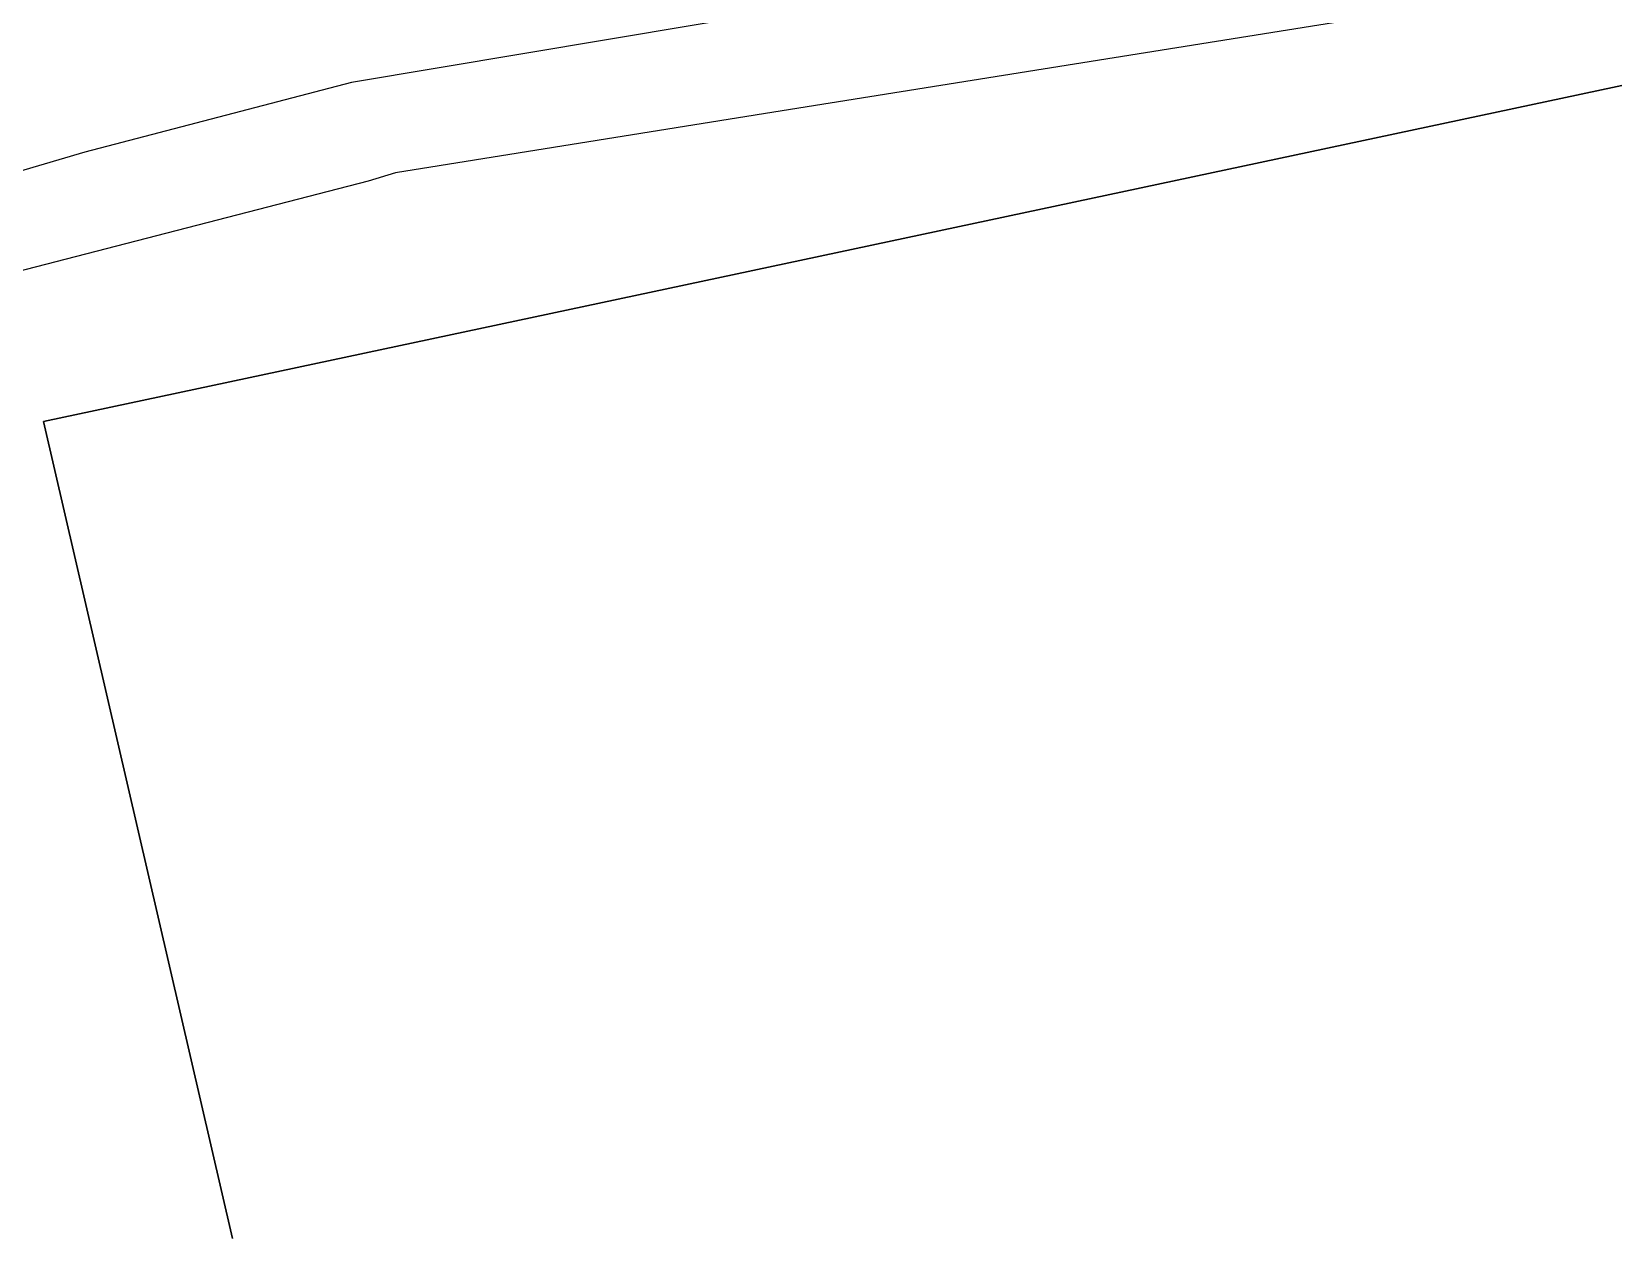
# Model space of a CAD drawing. Extents: x 2080 to 102399, y 2071 to 93424.
# Drawn here: x 85851 to 88296, y 74849 to 76714 of the extents above; entities that cross this region are included whole.
import ezdxf

# ---------------------------------------------------------------- set-up
doc = ezdxf.new("R2010")
doc.units = 0
doc.header["$LTSCALE"] = 20
doc.header["$MEASUREMENT"] = 0
doc.linetypes.add('CENTERX2', pattern=[4, 2.5, -0.5, 0.5, -0.5])
doc.layers.add('ASPHALT', color=9, linetype='CENTERX2', lineweight=25)
doc.layers.add('neighbour', color=30, linetype='Continuous', lineweight=30)

msp = doc.modelspace()

# ---------------------------------------------------------------- linework, layer by layer
at = {"layer": 'ASPHALT', "linetype": 'Continuous'}
for p, q in [((88252.765, 76789.792), (87036.445, 76595.748)), ((87007.339, 76746.136), (86345.323, 76635.17)), ((86345.323, 76635.17), (85933.167, 76527.69)), ((87036.445, 76595.748), (86413.436, 76495.577)), ((85933.167, 76527.69), (85641.033, 76442.056)), ((86371.166, 76482.815), (85810.403, 76337.831)), ((86413.436, 76495.577), (86371.166, 76482.815))]:
    msp.add_line(p, q, dxfattribs=at)
at = {"layer": 'neighbour', "linetype": 'Continuous', "ltscale": 0.5}
for q in [(89421.099, 76867.312), (86161.149, 74849.016)]:
    msp.add_line((85869.311, 76111.49), q, dxfattribs=at)

doc.saveas('drawing.dxf')
